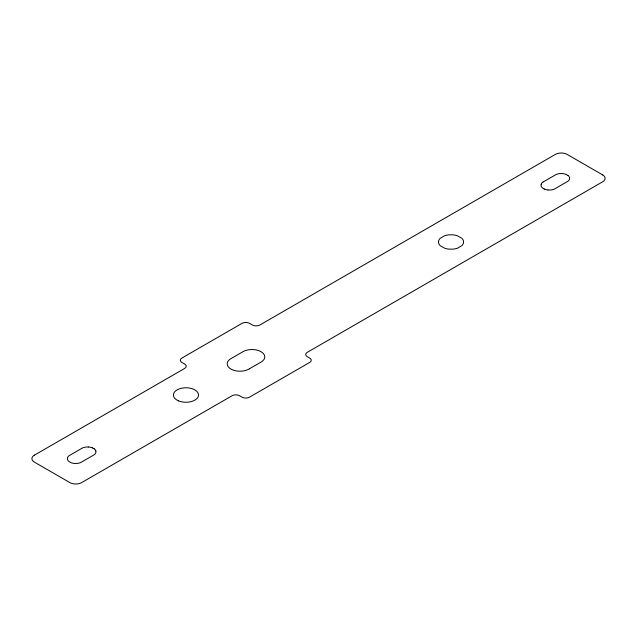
<?xml version="1.0" encoding="UTF-8"?>
<svg xmlns="http://www.w3.org/2000/svg" width="637" height="637" viewBox="0 0 637 637"><rect width="100%" height="100%" fill="white"/><g stroke="black" fill="none" stroke-linecap="round" stroke-linejoin="round"><path stroke-width="0.96" d="M541.163 184.316L541.084 185.733A8.536 4.929 0 0 0 542.573 187.979L544.269 189.006M542.907 182.134L555.966 174.594A8.536 4.929 0 0 1 559.748 173.59L562.2 173.543A8.536 4.929 0 0 1 566.086 174.403L567.87 175.382M34.302 455.232L184.698 368.401A5.319 3.074 0 0 0 184.698 364.061L181.856 362.421A5.319 3.074 0 0 1 181.856 358.082L242.012 323.349A5.319 3.074 0 0 1 249.529 323.349L252.371 324.989A5.319 3.074 0 0 0 259.888 324.989L555.329 154.417A8.496 4.905 0 0 1 561.253 153.007A8.496 4.905 0 0 1 567.177 154.417L602.698 174.928M88.543 447.007L86.083 447.055A8.536 4.929 0 0 0 82.308 448.066L69.242 455.598A8.536 4.929 0 0 0 67.514 457.708L67.426 459.197A8.536 4.929 0 0 0 68.907 461.443L70.611 462.47A8.536 4.929 0 0 0 74.425 463.425L76.886 463.441A8.536 4.929 0 0 0 80.732 462.534L94.316 454.699A8.536 4.929 0 0 0 95.884 452.469L95.861 451.052M548.083 189.961L550.551 189.977A8.536 4.929 0 0 0 554.397 189.07L567.981 181.226A8.536 4.929 0 0 0 569.55 179.005L569.526 177.588M92.429 447.867L94.204 448.846M34.302 455.176A8.496 4.905 0 0 0 34.302 462.072L69.831 482.583A8.496 4.905 0 0 0 75.747 483.993A8.496 4.905 0 0 0 81.671 482.583L232.059 395.752A5.319 3.074 0 0 1 239.584 395.752L242.012 397.154A5.319 3.074 0 0 0 249.529 397.154L309.686 362.421A5.319 3.074 0 0 0 309.686 358.082L307.257 356.68A5.319 3.074 0 0 1 307.257 352.341L602.698 181.768A8.496 4.905 0 0 0 602.698 174.872M88.662 447.007A8.536 4.929 0 0 1 92.548 447.867M94.204 448.774A8.536 4.929 0 0 1 95.853 450.98M567.862 175.31A8.536 4.929 0 0 1 569.518 177.508M541.171 184.244A8.536 4.929 0 0 1 542.915 182.063M547.963 189.961A8.536 4.929 0 0 1 544.149 189.006M438.495 241.606L438.63 243.087A13.194 7.612 0 0 0 440.358 245.802L444.944 248.319A13.242 7.644 0 0 0 449.117 249.139L452.955 249.139A13.194 7.612 0 0 0 457.653 248.143L462.016 245.5A13.25 7.644 0 0 0 463.441 243.087L463.441 240.874A13.194 7.612 0 0 0 461.714 238.158L457.127 235.642A13.242 7.644 0 0 0 452.955 234.822L449.117 234.822A13.194 7.612 0 0 0 444.419 235.817L440.056 238.461A13.25 7.644 0 0 0 438.63 240.874L438.495 241.606M249.386 368.815L248.987 369.054A12.764 7.365 0 0 1 230.737 368.934A12.764 7.365 0 0 1 231.342 358.408L242.57 351.927A12.764 7.365 0 0 1 260.812 351.576A12.764 7.365 0 0 1 261.019 362.111L249.386 368.815M178.591 400.888A12.557 7.254 0 0 0 198.457 395.768A12.557 7.254 0 0 0 180.836 388.395A12.557 7.254 0 0 0 178.591 400.888"/></g></svg>
